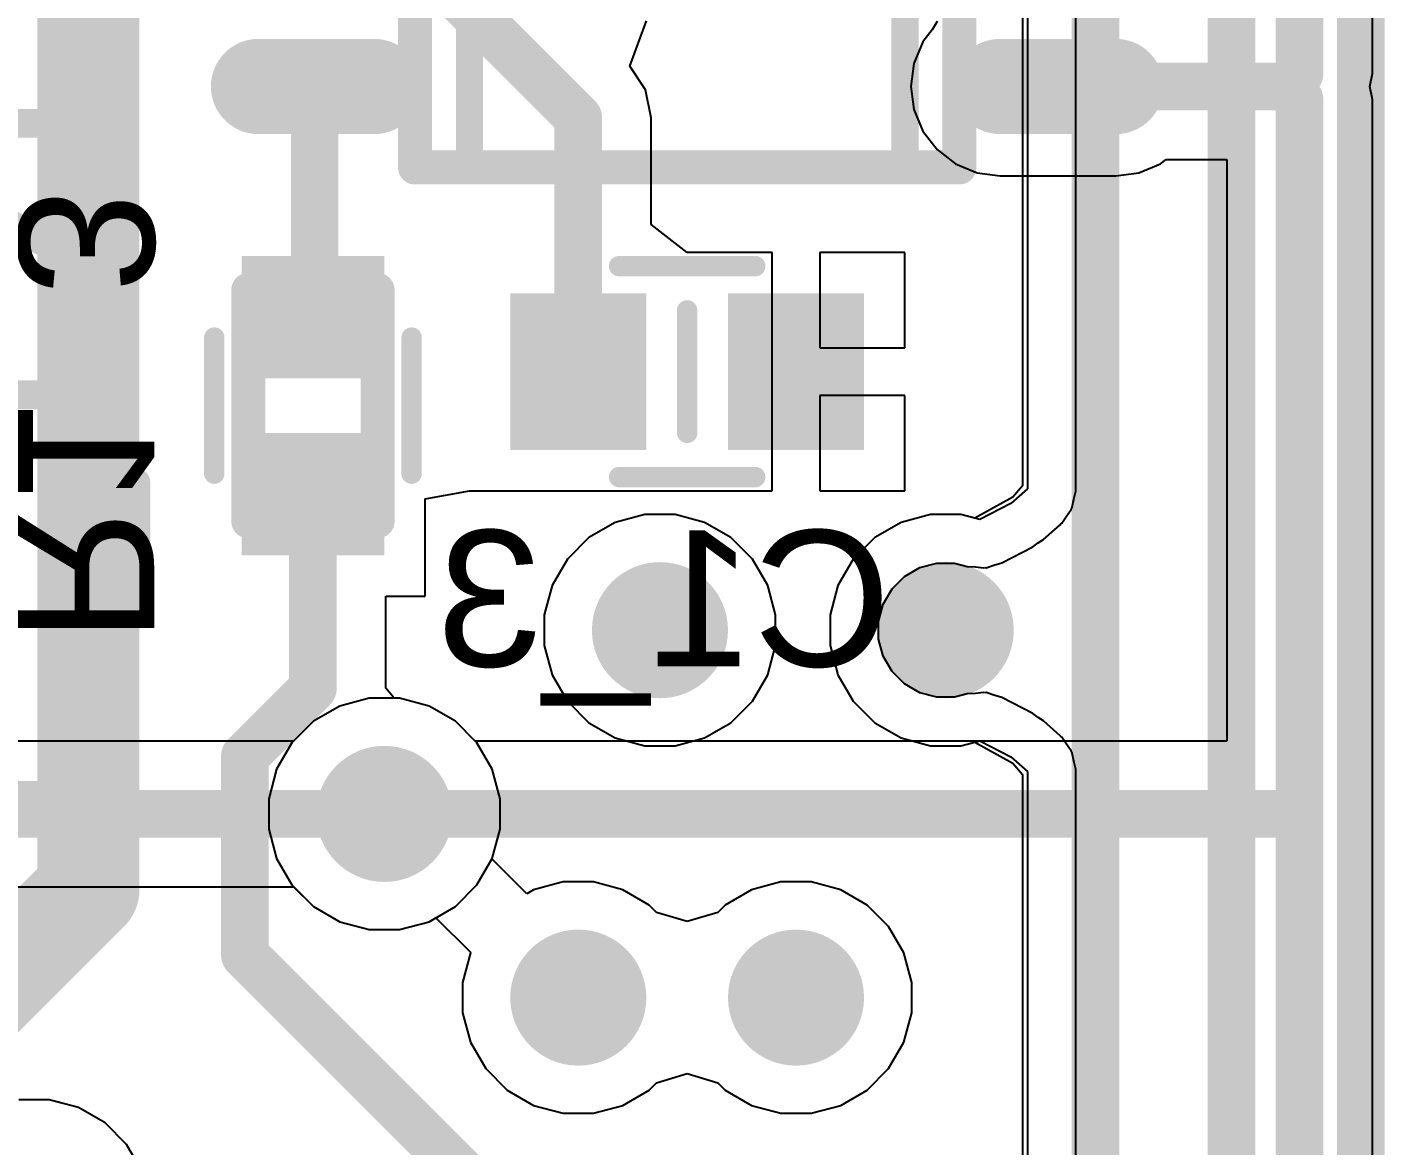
# Model space of a CAD drawing. Header units: inches. Extents: x 0 to 106, y 0 to 106.
# Drawn here: x 74.15 to 84.13, y 50.31 to 58.53 of the extents above; entities that cross this region are included whole.
import ezdxf

# ---------------------------------------------------------------- set-up
doc = ezdxf.new("R2010")
doc.units = ezdxf.units.IN
for name, color, linetype in [('Assembly Notes', 56, 'Continuous'), ('Board Shape', 56, 'Continuous'), ('Bottom Layer', 5, 'Continuous'), ('Bottom Overlay', 54, 'Continuous'), ('Bottom Paste', 16, 'Continuous'), ('Bottom Solder', 6, 'Continuous'), ('Layer 1', 16, 'Continuous'), ('Layer 2', 76, 'Continuous'), ('Mechanical 13', 56, 'Continuous'), ('Top Layer', 1, 'Continuous'), ('Via Holes', 16, 'Continuous')]:
    doc.layers.add(name, color=color, linetype=linetype)
doc.styles.add('Arial', font='', dxfattribs={"height": 0.2})
doc.styles.add('GOST type B', font='', dxfattribs={"height": 0.2})
doc.styles.get('Arial').set_extended_font_data('Arial')
doc.styles.get('GOST type B').set_extended_font_data('GOST type B')

# ---------------------------------------------------------------- blocks, each defined once
blk = doc.blocks.new('0603R_B_194')
at = {"layer": 'Bottom Layer'}
for points in [[(-0.25, 0.475), (-0.25, -0.475), (-1.05, -0.475), (-1.05, 0.475)], [(1.05, 0.475), (1.05, -0.475), (0.25, -0.475), (0.25, 0.475)]]:
    blk.add_hatch(color=5, dxfattribs=at).paths.add_polyline_path(points)
at = {"layer": 'Bottom Paste'}
for points in [[(-0.25, 0.475), (-0.25, -0.475), (-1.05, -0.475), (-1.05, 0.475)], [(1.05, 0.475), (1.05, -0.475), (0.25, -0.475), (0.25, 0.475)]]:
    blk.add_hatch(color=16, dxfattribs=at).paths.add_polyline_path(points)
at = {"layer": 'Bottom Solder'}
for points in [[(-0.2, 0.525), (-0.2, -0.525), (-1.1, -0.525), (-1.1, 0.525)], [(1.1, 0.525), (1.1, -0.525), (0.2, -0.525), (0.2, 0.525)]]:
    blk.add_hatch(color=6, dxfattribs=at).paths.add_polyline_path(points)
at = {"layer": 'Assembly Notes'}
for points in [[(0.85, 0.475, 0.25, 0.25, 0), (-0.85, 0.475, 0.25, 0.25, 0)], [(-0.85, -0.475, 0.25, 0.25, 0), (-0.85, 0.475, 0.25, 0.25, 0)], [(0.85, -0.475, 0.25, 0.25, 0), (0.85, 0.475, 0.25, 0.25, 0)], [(0.85, -0.475, 0.25, 0.25, 0), (-0.85, -0.475, 0.25, 0.25, 0)]]:
    blk.add_lwpolyline(points, format="xyseb", dxfattribs=at)
for points in [[(-0.9125, 0.475, 0.125, 0.125, 1), (-0.7875, 0.475, 0.125, 0.125, 1)], [(-0.9125, 0.475, 0.125, 0.125, 1), (-0.7875, 0.475, 0.125, 0.125, 1)], [(0.7875, 0.475, 0.125, 0.125, 1), (0.9125, 0.475, 0.125, 0.125, 1)], [(0.7875, 0.475, 0.125, 0.125, 1), (0.9125, 0.475, 0.125, 0.125, 1)], [(-0.9125, -0.475, 0.125, 0.125, 1), (-0.7875, -0.475, 0.125, 0.125, 1)], [(-0.9125, -0.475, 0.125, 0.125, 1), (-0.7875, -0.475, 0.125, 0.125, 1)], [(0.7875, -0.475, 0.125, 0.125, 1), (0.9125, -0.475, 0.125, 0.125, 1)], [(0.7875, -0.475, 0.125, 0.125, 1), (0.9125, -0.475, 0.125, 0.125, 1)]]:
    blk.add_lwpolyline(points, format="xyseb", close=True, dxfattribs=at)
at = {"layer": 'Bottom Overlay'}
for points in [[(0.5, 0.725, 0.15, 0.15, 0), (-0.5, 0.725, 0.15, 0.15, 0)], [(0.5, -0.725, 0.15, 0.15, 0), (-0.5, -0.725, 0.15, 0.15, 0)]]:
    blk.add_lwpolyline(points, format="xyseb", dxfattribs=at)
for points in [[(-0.5375, 0.725, 0.075, 0.075, 1), (-0.4625, 0.725, 0.075, 0.075, 1)], [(0.4625, 0.725, 0.075, 0.075, 1), (0.5375, 0.725, 0.075, 0.075, 1)], [(-0.5375, -0.725, 0.075, 0.075, 1), (-0.4625, -0.725, 0.075, 0.075, 1)], [(0.4625, -0.725, 0.075, 0.075, 1), (0.5375, -0.725, 0.075, 0.075, 1)]]:
    blk.add_lwpolyline(points, format="xyseb", close=True, dxfattribs=at)
at = {"layer": 'Assembly Notes', "style": 'GOST type B', "text_generation_flag": 2}
blk.add_text('R1_3', height=2.15, rotation=-180, dxfattribs=at).set_placement((-2.4, -1.4))
blk = doc.blocks.new('SOIC_8_B_206')
at = {"layer": 'Bottom Layer'}
h = blk.add_hatch(color=5, dxfattribs=at)
edge = h.paths.add_edge_path()
edge.add_arc((-3.15, 1.905), 0.3, 90, 270)
edge.add_line((-3.15, 1.605), (-2.3, 1.605))
edge.add_arc((-2.3, 1.905), 0.3, 270, 450)
edge.add_line((-2.3, 2.205), (-3.15, 2.205))
h = blk.add_hatch(color=5, dxfattribs=at)
edge = h.paths.add_edge_path()
edge.add_arc((2.3, 1.905), 0.3, 90, 270)
edge.add_line((2.3, 1.605), (3.15, 1.605))
edge.add_arc((3.15, 1.905), 0.3, 270, 450)
edge.add_line((3.15, 2.205), (2.3, 2.205))
h = blk.add_hatch(color=5, dxfattribs=at)
edge = h.paths.add_edge_path()
edge.add_arc((-3.15, 0.635), 0.3, 90, 270)
edge.add_line((-3.15, 0.335), (-2.3, 0.335))
edge.add_arc((-2.3, 0.635), 0.3, 270, 450)
edge.add_line((-2.3, 0.935), (-3.15, 0.935))
h = blk.add_hatch(color=5, dxfattribs=at)
edge = h.paths.add_edge_path()
edge.add_arc((2.3, 0.635), 0.3, 90, 270)
edge.add_line((2.3, 0.335), (3.15, 0.335))
edge.add_arc((3.15, 0.635), 0.3, 270, 450)
edge.add_line((3.15, 0.935), (2.3, 0.935))
h = blk.add_hatch(color=5, dxfattribs=at)
edge = h.paths.add_edge_path()
edge.add_arc((-3.15, -0.635), 0.3, 90, 270)
edge.add_line((-3.15, -0.935), (-2.3, -0.935))
edge.add_arc((-2.3, -0.635), 0.3, 270, 450)
edge.add_line((-2.3, -0.335), (-3.15, -0.335))
h = blk.add_hatch(color=5, dxfattribs=at)
edge = h.paths.add_edge_path()
edge.add_arc((2.3, -0.635), 0.3, 90, 270)
edge.add_line((2.3, -0.935), (3.15, -0.935))
edge.add_arc((3.15, -0.635), 0.3, 270, 450)
edge.add_line((3.15, -0.335), (2.3, -0.335))
blk.add_hatch(color=5, dxfattribs=at).paths.add_polyline_path([(-2, -1.605), (-2, -2.205), (-3.45, -2.205), (-3.45, -1.605)])
h = blk.add_hatch(color=5, dxfattribs=at)
edge = h.paths.add_edge_path()
edge.add_arc((2.3, -1.905), 0.3, 90, 270)
edge.add_line((2.3, -2.205), (3.15, -2.205))
edge.add_arc((3.15, -1.905), 0.3, 270, 450)
edge.add_line((3.15, -1.605), (2.3, -1.605))
at = {"layer": 'Bottom Paste'}
h = blk.add_hatch(color=16, dxfattribs=at)
edge = h.paths.add_edge_path()
edge.add_arc((-3.15, 1.905), 0.3, 90, 270)
edge.add_line((-3.15, 1.605), (-2.3, 1.605))
edge.add_arc((-2.3, 1.905), 0.3, 270, 450)
edge.add_line((-2.3, 2.205), (-3.15, 2.205))
h = blk.add_hatch(color=16, dxfattribs=at)
edge = h.paths.add_edge_path()
edge.add_arc((2.3, 1.905), 0.3, 90, 270)
edge.add_line((2.3, 1.605), (3.15, 1.605))
edge.add_arc((3.15, 1.905), 0.3, 270, 450)
edge.add_line((3.15, 2.205), (2.3, 2.205))
h = blk.add_hatch(color=16, dxfattribs=at)
edge = h.paths.add_edge_path()
edge.add_arc((-3.15, 0.635), 0.3, 90, 270)
edge.add_line((-3.15, 0.335), (-2.3, 0.335))
edge.add_arc((-2.3, 0.635), 0.3, 270, 450)
edge.add_line((-2.3, 0.935), (-3.15, 0.935))
h = blk.add_hatch(color=16, dxfattribs=at)
edge = h.paths.add_edge_path()
edge.add_arc((2.3, 0.635), 0.3, 90, 270)
edge.add_line((2.3, 0.335), (3.15, 0.335))
edge.add_arc((3.15, 0.635), 0.3, 270, 450)
edge.add_line((3.15, 0.935), (2.3, 0.935))
h = blk.add_hatch(color=16, dxfattribs=at)
edge = h.paths.add_edge_path()
edge.add_arc((-3.15, -0.635), 0.3, 90, 270)
edge.add_line((-3.15, -0.935), (-2.3, -0.935))
edge.add_arc((-2.3, -0.635), 0.3, 270, 450)
edge.add_line((-2.3, -0.335), (-3.15, -0.335))
h = blk.add_hatch(color=16, dxfattribs=at)
edge = h.paths.add_edge_path()
edge.add_arc((2.3, -0.635), 0.3, 90, 270)
edge.add_line((2.3, -0.935), (3.15, -0.935))
edge.add_arc((3.15, -0.635), 0.3, 270, 450)
edge.add_line((3.15, -0.335), (2.3, -0.335))
blk.add_hatch(color=16, dxfattribs=at).paths.add_polyline_path([(-2, -1.605), (-2, -2.205), (-3.45, -2.205), (-3.45, -1.605)])
h = blk.add_hatch(color=16, dxfattribs=at)
edge = h.paths.add_edge_path()
edge.add_arc((2.3, -1.905), 0.3, 90, 270)
edge.add_line((2.3, -2.205), (3.15, -2.205))
edge.add_arc((3.15, -1.905), 0.3, 270, 450)
edge.add_line((3.15, -1.605), (2.3, -1.605))
at = {"layer": 'Bottom Solder'}
h = blk.add_hatch(color=6, dxfattribs=at)
edge = h.paths.add_edge_path()
edge.add_arc((-3.15, 1.905), 0.35, 90, 270)
edge.add_line((-3.15, 1.555), (-2.3, 1.555))
edge.add_arc((-2.3, 1.905), 0.35, 270, 450)
edge.add_line((-2.3, 2.255), (-3.15, 2.255))
h = blk.add_hatch(color=6, dxfattribs=at)
edge = h.paths.add_edge_path()
edge.add_arc((2.3, 1.905), 0.35, 90, 270)
edge.add_line((2.3, 1.555), (3.15, 1.555))
edge.add_arc((3.15, 1.905), 0.35, 270, 450)
edge.add_line((3.15, 2.255), (2.3, 2.255))
h = blk.add_hatch(color=6, dxfattribs=at)
edge = h.paths.add_edge_path()
edge.add_arc((-3.15, 0.635), 0.35, 90, 270)
edge.add_line((-3.15, 0.285), (-2.3, 0.285))
edge.add_arc((-2.3, 0.635), 0.35, 270, 450)
edge.add_line((-2.3, 0.985), (-3.15, 0.985))
h = blk.add_hatch(color=6, dxfattribs=at)
edge = h.paths.add_edge_path()
edge.add_arc((2.3, 0.635), 0.35, 90, 270)
edge.add_line((2.3, 0.285), (3.15, 0.285))
edge.add_arc((3.15, 0.635), 0.35, 270, 450)
edge.add_line((3.15, 0.985), (2.3, 0.985))
h = blk.add_hatch(color=6, dxfattribs=at)
edge = h.paths.add_edge_path()
edge.add_arc((-3.15, -0.635), 0.35, 90, 270)
edge.add_line((-3.15, -0.985), (-2.3, -0.985))
edge.add_arc((-2.3, -0.635), 0.35, 270, 450)
edge.add_line((-2.3, -0.285), (-3.15, -0.285))
h = blk.add_hatch(color=6, dxfattribs=at)
edge = h.paths.add_edge_path()
edge.add_arc((2.3, -0.635), 0.35, 90, 270)
edge.add_line((2.3, -0.985), (3.15, -0.985))
edge.add_arc((3.15, -0.635), 0.35, 270, 450)
edge.add_line((3.15, -0.285), (2.3, -0.285))
blk.add_hatch(color=6, dxfattribs=at).paths.add_polyline_path([(-1.95, -1.555), (-1.95, -2.255), (-3.5, -2.255), (-3.5, -1.555)])
h = blk.add_hatch(color=6, dxfattribs=at)
edge = h.paths.add_edge_path()
edge.add_arc((2.3, -1.905), 0.35, 90, 270)
edge.add_line((2.3, -2.255), (3.15, -2.255))
edge.add_arc((3.15, -1.905), 0.35, 270, 450)
edge.add_line((3.15, -1.555), (2.3, -1.555))
at = {"layer": 'Bottom Overlay'}
for points in [[(1.6, 2.5, 0.2, 0.2, 0), (-1.6, 2.5, 0.2, 0.2, 0)], [(-1.6, 2.5, 0.2, 0.2, 0), (-1.6, -2.5, 0.2, 0.2, 0)], [(1.6, 2.5, 0.2, 0.2, 0), (1.6, -2.5, 0.2, 0.2, 0)], [(1.6, -2.5, 0.2, 0.2, 0), (-1.6, -2.5, 0.2, 0.2, 0)]]:
    blk.add_lwpolyline(points, format="xyseb", dxfattribs=at)
for points in [[(-1.65, 2.5, 0.1, 0.1, 1), (-1.55, 2.5, 0.1, 0.1, 1)], [(-1.65, 2.5, 0.1, 0.1, 1), (-1.55, 2.5, 0.1, 0.1, 1)], [(1.55, 2.5, 0.1, 0.1, 1), (1.65, 2.5, 0.1, 0.1, 1)], [(1.55, 2.5, 0.1, 0.1, 1), (1.65, 2.5, 0.1, 0.1, 1)], [(-0.3, -1.5, 0.6, 0.6, 1), (-0.9, -1.5, 0.6, 0.6, 1)], [(-1.05, -1.5, 0.3, 0.3, 1), (-0.75, -1.5, 0.3, 0.3, 1)], [(-0.45, -1.5, 0.3, 0.3, 1), (-0.15, -1.5, 0.3, 0.3, 1)], [(-1.65, -2.5, 0.1, 0.1, 1), (-1.55, -2.5, 0.1, 0.1, 1)], [(-1.65, -2.5, 0.1, 0.1, 1), (-1.55, -2.5, 0.1, 0.1, 1)], [(1.55, -2.5, 0.1, 0.1, 1), (1.65, -2.5, 0.1, 0.1, 1)], [(1.55, -2.5, 0.1, 0.1, 1), (1.65, -2.5, 0.1, 0.1, 1)], [(-2.6, -2.755, 0.25, 0.25, 1), (-2.85, -2.755, 0.25, 0.25, 1)], [(-2.9125, -2.755, 0.125, 0.125, 1), (-2.7875, -2.755, 0.125, 0.125, 1)], [(-2.6625, -2.755, 0.125, 0.125, 1), (-2.5375, -2.755, 0.125, 0.125, 1)]]:
    blk.add_lwpolyline(points, format="xyseb", close=True, dxfattribs=at)
at = {"layer": 'Mechanical 13'}
for points in [[(-2, 2.5, 0.25, 0.25, 0), (-2, -2.5, 0.25, 0.25, 0)], [(2, 2.5, 0.25, 0.25, 0), (-2, 2.5, 0.25, 0.25, 0)], [(2, 2.5, 0.25, 0.25, 0), (2, -2.5, 0.25, 0.25, 0)], [(2, -2.5, 0.25, 0.25, 0), (-2, -2.5, 0.25, 0.25, 0)]]:
    blk.add_lwpolyline(points, format="xyseb", dxfattribs=at)
for points in [[(-2.0625, 2.5, 0.125, 0.125, 1), (-1.9375, 2.5, 0.125, 0.125, 1)], [(-2.0625, 2.5, 0.125, 0.125, 1), (-1.9375, 2.5, 0.125, 0.125, 1)], [(1.9375, 2.5, 0.125, 0.125, 1), (2.0625, 2.5, 0.125, 0.125, 1)], [(1.9375, 2.5, 0.125, 0.125, 1), (2.0625, 2.5, 0.125, 0.125, 1)], [(-0.525, -1.525, 0.25, 0.25, 1), (-1.525, -1.525, 0.25, 0.25, 1)], [(-1.5875, -1.525, 0.125, 0.125, 1), (-1.4625, -1.525, 0.125, 0.125, 1)], [(-0.5875, -1.525, 0.125, 0.125, 1), (-0.4625, -1.525, 0.125, 0.125, 1)], [(-2.0625, -2.5, 0.125, 0.125, 1), (-1.9375, -2.5, 0.125, 0.125, 1)], [(-2.0625, -2.5, 0.125, 0.125, 1), (-1.9375, -2.5, 0.125, 0.125, 1)], [(1.9375, -2.5, 0.125, 0.125, 1), (2.0625, -2.5, 0.125, 0.125, 1)], [(1.9375, -2.5, 0.125, 0.125, 1), (2.0625, -2.5, 0.125, 0.125, 1)]]:
    blk.add_lwpolyline(points, format="xyseb", close=True, dxfattribs=at)
blk = doc.blocks.new('0603C_B_207')
at = {"layer": 'Bottom Layer'}
for points in [[(-0.35, 0.525), (-0.35, -0.525), (-1.25, -0.525), (-1.25, 0.525)], [(1.25, 0.525), (1.25, -0.525), (0.35, -0.525), (0.35, 0.525)]]:
    blk.add_hatch(color=5, dxfattribs=at).paths.add_polyline_path(points)
at = {"layer": 'Bottom Paste'}
for points in [[(-0.35, 0.525), (-0.35, -0.525), (-1.25, -0.525), (-1.25, 0.525)], [(1.25, 0.525), (1.25, -0.525), (0.35, -0.525), (0.35, 0.525)]]:
    blk.add_hatch(color=16, dxfattribs=at).paths.add_polyline_path(points)
at = {"layer": 'Bottom Solder'}
for points in [[(-0.3, 0.575), (-0.3, -0.575), (-1.3, -0.575), (-1.3, 0.575)], [(1.3, 0.575), (1.3, -0.575), (0.3, -0.575), (0.3, 0.575)]]:
    blk.add_hatch(color=6, dxfattribs=at).paths.add_polyline_path(points)
at = {"layer": 'Bottom Overlay'}
for points in [[(0.5, 0.775, 0.15, 0.15, 0), (-0.5, 0.775, 0.15, 0.15, 0)], [(0, 0.45, 0.15, 0.15, 0), (0, -0.45, 0.15, 0.15, 0)], [(0.5, -0.775, 0.15, 0.15, 0), (-0.5, -0.775, 0.15, 0.15, 0)]]:
    blk.add_lwpolyline(points, format="xyseb", dxfattribs=at)
for points in [[(-0.5375, 0.775, 0.075, 0.075, 1), (-0.4625, 0.775, 0.075, 0.075, 1)], [(0.4625, 0.775, 0.075, 0.075, 1), (0.5375, 0.775, 0.075, 0.075, 1)], [(-0.0375, 0.45, 0.075, 0.075, 1), (0.0375, 0.45, 0.075, 0.075, 1)], [(-0.0375, -0.45, 0.075, 0.075, 1), (0.0375, -0.45, 0.075, 0.075, 1)], [(-0.5375, -0.775, 0.075, 0.075, 1), (-0.4625, -0.775, 0.075, 0.075, 1)], [(0.4625, -0.775, 0.075, 0.075, 1), (0.5375, -0.775, 0.075, 0.075, 1)]]:
    blk.add_lwpolyline(points, format="xyseb", close=True, dxfattribs=at)

msp = doc.modelspace()

# ---------------------------------------------------------------- hatches: boundary and pattern name
at = {"layer": 'Bottom Layer'}
h = msp.add_hatch(color=5, dxfattribs=at)
edge = h.paths.add_edge_path()
edge.add_arc((78.8, 54.1), 0.5, 0, 360)
h = msp.add_hatch(color=5, dxfattribs=at)
edge = h.paths.add_edge_path()
edge.add_arc((80.9, 54.1), 0.5, 0, 360)
h = msp.add_hatch(color=5, dxfattribs=at)
edge = h.paths.add_edge_path()
edge.add_arc((76.775, 52.75), 0.5, 0, 360)
h = msp.add_hatch(color=5, dxfattribs=at)
edge = h.paths.add_edge_path()
edge.add_arc((78.1999, 51.4), 0.5, 0, 360)
h = msp.add_hatch(color=5, dxfattribs=at)
edge = h.paths.add_edge_path()
edge.add_arc((79.7999, 51.4), 0.5, 0, 360)
at = {"layer": 'Layer 1'}
h = msp.add_hatch(color=16, dxfattribs=at)
edge = h.paths.add_edge_path()
edge.add_arc((78.8, 54.1), 0.5, 0, 360)
h = msp.add_hatch(color=16, dxfattribs=at)
edge = h.paths.add_edge_path()
edge.add_arc((80.9, 54.1), 0.5, 0, 360)
h = msp.add_hatch(color=16, dxfattribs=at)
edge = h.paths.add_edge_path()
edge.add_arc((76.775, 52.75), 0.5, 0, 360)
h = msp.add_hatch(color=16, dxfattribs=at)
edge = h.paths.add_edge_path()
edge.add_arc((78.1999, 51.4), 0.5, 0, 360)
h = msp.add_hatch(color=16, dxfattribs=at)
edge = h.paths.add_edge_path()
edge.add_arc((79.7999, 51.4), 0.5, 0, 360)
at = {"layer": 'Layer 2'}
h = msp.add_hatch(color=76, dxfattribs=at)
edge = h.paths.add_edge_path()
edge.add_arc((78.8, 54.1), 0.5, 0, 360)
h = msp.add_hatch(color=76, dxfattribs=at)
edge = h.paths.add_edge_path()
edge.add_arc((80.9, 54.1), 0.5, 0, 360)
h = msp.add_hatch(color=76, dxfattribs=at)
edge = h.paths.add_edge_path()
edge.add_arc((76.775, 52.75), 0.5, 0, 360)
h = msp.add_hatch(color=76, dxfattribs=at)
edge = h.paths.add_edge_path()
edge.add_arc((78.1999, 51.4), 0.5, 0, 360)
h = msp.add_hatch(color=76, dxfattribs=at)
edge = h.paths.add_edge_path()
edge.add_arc((79.7999, 51.4), 0.5, 0, 360)
at = {"layer": 'Top Layer'}
h = msp.add_hatch(color=1, dxfattribs=at)
edge = h.paths.add_edge_path()
edge.add_arc((78.8, 54.1), 0.5, 0, 360)
h = msp.add_hatch(color=1, dxfattribs=at)
edge = h.paths.add_edge_path()
edge.add_arc((80.9, 54.1), 0.5, 0, 360)
h = msp.add_hatch(color=1, dxfattribs=at)
edge = h.paths.add_edge_path()
edge.add_arc((76.775, 52.75), 0.5, 0, 360)
h = msp.add_hatch(color=1, dxfattribs=at)
edge = h.paths.add_edge_path()
edge.add_arc((78.1999, 51.4), 0.5, 0, 360)
h = msp.add_hatch(color=1, dxfattribs=at)
edge = h.paths.add_edge_path()
edge.add_arc((79.7999, 51.4), 0.5, 0, 360)
at = {"layer": 'Via Holes'}
h = msp.add_hatch(color=7, dxfattribs=at)
edge = h.paths.add_edge_path()
edge.add_arc((78.8, 54.1), 0.25, 0, 360)
h = msp.add_hatch(color=7, dxfattribs=at)
edge = h.paths.add_edge_path()
edge.add_arc((80.9, 54.1), 0.25, 0, 360)
h = msp.add_hatch(color=7, dxfattribs=at)
edge = h.paths.add_edge_path()
edge.add_arc((76.775, 52.75), 0.25, 0, 360)
h = msp.add_hatch(color=7, dxfattribs=at)
edge = h.paths.add_edge_path()
edge.add_arc((78.1999, 51.4), 0.25, 0, 360)
h = msp.add_hatch(color=7, dxfattribs=at)
edge = h.paths.add_edge_path()
edge.add_arc((79.7999, 51.4), 0.25, 0, 360)

# ---------------------------------------------------------------- linework, layer by layer
at = {"layer": 'Board Shape'}
msp.add_lwpolyline([(68.1255, 103.7959, 0.2, 0.2, -0.680616), (76.6144, 5.5515, 0.2, 0.2, 0)], format="xyseb", dxfattribs=at)
at = {"layer": 'Bottom Layer'}
for p, q in [((84.0353, 58.19), (84.0353, 60.09)), ((78.5785, 58.2435), (78.702, 58.5764)), ((80.8004, 58.5117), (80.7322, 58.4228)), ((80.8364, 58.5715), (80.8004, 58.5117)), ((80.7322, 58.4228), (80.6667, 58.2647)), ((78.6945, 58.0698), (78.5785, 58.2435)), ((80.6667, 58.2647), (80.6444, 58.095)), ((84.0164, 58.095), (84.0353, 58.19)), ((78.7353, 57.865), (78.6945, 58.0698)), ((80.6444, 58.095), (80.6667, 57.9253)), ((84.0353, 58), (84.0164, 58.095)), ((80.6667, 57.9253), (80.7322, 57.7672)), ((84.0353, 52.75), (84.0353, 58)), ((78.7353, 57.0809), (78.7353, 57.865)), ((80.7322, 57.7672), (80.8364, 57.6314)), ((80.8364, 57.6314), (80.9722, 57.5272)), ((80.9722, 57.5272), (81.1303, 57.4617)), ((82.3197, 57.4617), (82.4778, 57.5272)), ((82.4778, 57.5272), (82.5201, 57.5597)), ((82.5201, 57.5597), (82.9647, 57.5597)), ((82.9647, 57.5597), (82.9647, 53.2853)), ((81.1303, 57.4617), (81.3, 57.4394)), ((81.3, 57.4394), (82.15, 57.4394)), ((82.15, 57.4394), (82.3197, 57.4617)), ((79, 56.875), (78.7353, 57.0809)), ((79.35, 56.875), (79, 56.875)), ((79.625, 56.875), (79.35, 56.875)), ((79.625, 56), (79.625, 56.875)), ((80.6, 56.875), (79.975, 56.875)), ((79.975, 56.875), (79.975, 56.175)), ((80.6, 56.175), (80.6, 56.875)), ((79.975, 56.175), (80.6, 56.175)), ((79.625, 55.125), (79.625, 56)), ((80.6, 55.825), (79.975, 55.825)), ((79.975, 55.825), (79.975, 55.125)), ((80.6, 55.125), (80.6, 55.825)), ((77.075, 55.0646), (77.4, 55.125)), ((77.4, 55.125), (77.4, 55.125)), ((77.4, 55.125), (78.65, 55.125)), ((78.65, 55.125), (79, 55.125)), ((79, 55.125), (79.35, 55.125)), ((79.35, 55.125), (79.625, 55.125)), ((79.975, 55.125), (80.6, 55.125)), ((77.075, 54.35), (77.075, 55.0646)), ((76.7853, 53.6746), (76.7853, 54.35)), ((76.7853, 54.35), (77.075, 54.35)), ((76.8465, 53.6), (76.7853, 53.6746)), ((76.8869, 53.6), (76.8465, 53.6)), ((77.1031, 53.5421), (76.8869, 53.6)), ((77.2969, 53.4302), (77.1031, 53.5421)), ((77.4418, 53.2853), (77.2969, 53.4302)), ((82.9647, 53.2853), (77.4418, 53.2853)), ((84.0353, 48.2849), (84.0353, 52.75))]:
    msp.add_line(p, q, dxfattribs=at)
for points in [[(74.6, 52.1908, 0.75, 0.75, 0), (74.6, 66, 0.75, 0.75, 0)], [(83.5, 58.19, 0.35, 0.35, 0), (83.5, 60.09, 0.35, 0.35, 0)], [(76.7, 59.365, 0.35, 0.35, 0), (78.2, 57.865, 0.35, 0.35, 0)], [(83.405, 58.095, 0.35, 0.35, 0), (83.5, 58.19, 0.35, 0.35, 0)], [(76.2625, 58.0825, 0.35, 0.35, 0), (76.275, 58.095, 0.35, 0.35, 0)], [(76.2625, 56.4125, 0.35, 0.35, 0), (76.2625, 58.0825, 0.35, 0.35, 0)], [(81.725, 58.095, 0.35, 0.35, 0), (83.405, 58.095, 0.35, 0.35, 0)], [(83.405, 58.095, 0.35, 0.35, 0), (83.5, 58, 0.35, 0.35, 0)], [(83.5, 52.75, 0.35, 0.35, 0), (83.5, 58, 0.35, 0.35, 0)], [(78.2, 56, 0.35, 0.35, 0), (78.2, 57.865, 0.35, 0.35, 0)], [(76.25, 56.4, 0.35, 0.35, 0), (76.2625, 56.4125, 0.35, 0.35, 0)], [(76.25, 53.6746, 0.35, 0.35, 0), (76.25, 55.1, 0.35, 0.35, 0)], [(75.75, 53.1746, 0.35, 0.35, 0), (76.25, 53.6746, 0.35, 0.35, 0)], [(75.75, 51.7123, 0.35, 0.35, 0), (75.75, 53.1746, 0.35, 0.35, 0)], [(76.775, 52.75, 0.35, 0.35, 0), (83.5, 52.75, 0.35, 0.35, 0)], [(83.5, 34.1, 0.35, 0.35, 0), (83.5, 52.75, 0.35, 0.35, 0)], [(73.6092, 51.2, 0.75, 0.75, 0), (74.6, 52.1908, 0.75, 0.75, 0)], [(75.75, 51.7123, 0.35, 0.35, 0), (82, 45.4623, 0.35, 0.35, 0)]]:
    msp.add_lwpolyline(points, format="xyseb", dxfattribs=at)
for points in [[(83.4125, 58.19, 0.175, 0.175, 1), (83.5875, 58.19, 0.175, 0.175, 1)], [(83.4125, 58.19, 0.175, 0.175, 1), (83.5875, 58.19, 0.175, 0.175, 1)], [(76.175, 58.0825, 0.175, 0.175, 1), (76.35, 58.0825, 0.175, 0.175, 1)], [(76.175, 58.0825, 0.175, 0.175, 1), (76.35, 58.0825, 0.175, 0.175, 1)], [(76.1875, 58.095, 0.175, 0.175, 1), (76.3625, 58.095, 0.175, 0.175, 1)], [(81.6375, 58.095, 0.175, 0.175, 1), (81.8125, 58.095, 0.175, 0.175, 1)], [(83.3175, 58.095, 0.175, 0.175, 1), (83.4925, 58.095, 0.175, 0.175, 1)], [(83.3175, 58.095, 0.175, 0.175, 1), (83.4925, 58.095, 0.175, 0.175, 1)], [(83.3175, 58.095, 0.175, 0.175, 1), (83.4925, 58.095, 0.175, 0.175, 1)], [(83.4125, 58, 0.175, 0.175, 1), (83.5875, 58, 0.175, 0.175, 1)], [(83.4125, 58, 0.175, 0.175, 1), (83.5875, 58, 0.175, 0.175, 1)], [(78.1125, 57.865, 0.175, 0.175, 1), (78.2875, 57.865, 0.175, 0.175, 1)], [(78.1125, 57.865, 0.175, 0.175, 1), (78.2875, 57.865, 0.175, 0.175, 1)], [(76.1625, 56.4, 0.175, 0.175, 1), (76.3375, 56.4, 0.175, 0.175, 1)], [(76.175, 56.4125, 0.175, 0.175, 1), (76.35, 56.4125, 0.175, 0.175, 1)], [(76.175, 56.4125, 0.175, 0.175, 1), (76.35, 56.4125, 0.175, 0.175, 1)], [(78.1125, 56, 0.175, 0.175, 1), (78.2875, 56, 0.175, 0.175, 1)], [(76.1625, 55.1, 0.175, 0.175, 1), (76.3375, 55.1, 0.175, 0.175, 1)], [(76.1625, 53.6746, 0.175, 0.175, 1), (76.3375, 53.6746, 0.175, 0.175, 1)], [(76.1625, 53.6746, 0.175, 0.175, 1), (76.3375, 53.6746, 0.175, 0.175, 1)], [(75.6625, 53.1746, 0.175, 0.175, 1), (75.8375, 53.1746, 0.175, 0.175, 1)], [(75.6625, 53.1746, 0.175, 0.175, 1), (75.8375, 53.1746, 0.175, 0.175, 1)], [(76.6875, 52.75, 0.175, 0.175, 1), (76.8625, 52.75, 0.175, 0.175, 1)], [(83.4125, 52.75, 0.175, 0.175, 1), (83.5875, 52.75, 0.175, 0.175, 1)], [(83.4125, 52.75, 0.175, 0.175, 1), (83.5875, 52.75, 0.175, 0.175, 1)], [(83.4125, 52.75, 0.175, 0.175, 1), (83.5875, 52.75, 0.175, 0.175, 1)], [(74.4125, 52.1908, 0.375, 0.375, 1), (74.7875, 52.1908, 0.375, 0.375, 1)], [(74.4125, 52.1908, 0.375, 0.375, 1), (74.7875, 52.1908, 0.375, 0.375, 1)], [(75.6625, 51.7123, 0.175, 0.175, 1), (75.8375, 51.7123, 0.175, 0.175, 1)], [(75.6625, 51.7123, 0.175, 0.175, 1), (75.8375, 51.7123, 0.175, 0.175, 1)]]:
    msp.add_lwpolyline(points, format="xyseb", close=True, dxfattribs=at)
at = {"layer": 'Layer 1'}
for p, q in [((81.4647, 63.7899), (81.4647, 55.1596)), ((81.4647, 55.1596), (81.3921, 55.0775)), ((81.3921, 55.0775), (81.1147, 54.9225)), ((78.6881, 54.95), (78.4719, 54.8921)), ((78.9119, 54.95), (78.6881, 54.95)), ((79.1281, 54.8921), (78.9119, 54.95)), ((80.7881, 54.95), (80.5719, 54.8921)), ((81.0119, 54.95), (80.7881, 54.95)), ((81.1147, 54.9225), (81.0119, 54.95)), ((78.4719, 54.8921), (78.2781, 54.7802)), ((79.3219, 54.7802), (79.1281, 54.8921)), ((80.5719, 54.8921), (80.3781, 54.7802)), ((78.2781, 54.7802), (78.1198, 54.6219)), ((79.4802, 54.6219), (79.3219, 54.7802)), ((80.3781, 54.7802), (80.2198, 54.6219)), ((78.1198, 54.6219), (78.0079, 54.4281)), ((79.5921, 54.4281), (79.4802, 54.6219)), ((80.2198, 54.6219), (80.1079, 54.4281)), ((78.0079, 54.4281), (77.95, 54.2119)), ((79.65, 54.2119), (79.5921, 54.4281)), ((80.1079, 54.4281), (80.05, 54.2119)), ((77.95, 54.2119), (77.95, 53.9881)), ((79.65, 53.9881), (79.65, 54.2119)), ((80.05, 54.2119), (80.05, 53.9881)), ((77.95, 53.9881), (78.0079, 53.7719)), ((79.5921, 53.7719), (79.65, 53.9881)), ((80.05, 53.9881), (80.1079, 53.7719)), ((78.0079, 53.7719), (78.1198, 53.5781)), ((79.4802, 53.5781), (79.5921, 53.7719)), ((80.1079, 53.7719), (80.2198, 53.5781)), ((76.4469, 53.5421), (76.2531, 53.4302)), ((76.6631, 53.6), (76.4469, 53.5421)), ((76.8869, 53.6), (76.6631, 53.6)), ((77.1031, 53.5421), (76.8869, 53.6)), ((77.2969, 53.4302), (77.1031, 53.5421)), ((78.1198, 53.5781), (78.2781, 53.4198)), ((79.3219, 53.4198), (79.4802, 53.5781)), ((80.2198, 53.5781), (80.3781, 53.4198)), ((76.2531, 53.4302), (76.1082, 53.2853)), ((77.4552, 53.2719), (77.2969, 53.4302)), ((78.2781, 53.4198), (78.4719, 53.3079)), ((79.1281, 53.3079), (79.3219, 53.4198)), ((80.3781, 53.4198), (80.5719, 53.3079)), ((76.1082, 53.2853), (73.9168, 53.2853)), ((77.5671, 53.0781), (77.4552, 53.2719)), ((78.4719, 53.3079), (78.6881, 53.25)), ((78.6881, 53.25), (78.9119, 53.25)), ((78.9119, 53.25), (79.1281, 53.3079)), ((80.5719, 53.3079), (80.7881, 53.25)), ((80.7881, 53.25), (81.0119, 53.25)), ((81.0119, 53.25), (81.1147, 53.2776)), ((81.1147, 53.2776), (81.3921, 53.1225)), ((81.3921, 53.1225), (81.4647, 53.0404)), ((77.625, 52.8619), (77.5671, 53.0781)), ((81.4647, 53.0404), (81.4647, 45)), ((77.625, 52.6381), (77.625, 52.8619)), ((77.5671, 52.4219), (77.625, 52.6381)), ((77.4552, 52.2281), (77.5671, 52.4219)), ((77.2969, 52.0698), (77.4552, 52.2281)), ((73.9168, 52.2147), (76.1082, 52.2147)), ((76.1082, 52.2147), (76.2531, 52.0698)), ((76.2531, 52.0698), (76.4469, 51.9579)), ((77.1031, 51.9579), (77.2969, 52.0698)), ((76.4469, 51.9579), (76.6631, 51.9)), ((76.8869, 51.9), (77.1031, 51.9579)), ((76.6631, 51.9), (76.8869, 51.9))]:
    msp.add_line(p, q, dxfattribs=at)
for points in [[(83.95, 24.45, 0.35, 0.35, 0), (83.95, 66.55, 0.35, 0.35, 0)], [(83, 24.75, 0.35, 0.35, 0), (83, 66, 0.35, 0.35, 0)], [(82, 25.25, 0.35, 0.35, 0), (82, 65.2996, 0.35, 0.35, 0)], [(73.25, 52.75, 0.35, 0.35, 0), (76.775, 52.75, 0.35, 0.35, 0)]]:
    msp.add_lwpolyline(points, format="xyseb", dxfattribs=at)
msp.add_lwpolyline([(76.6875, 52.75, 0.175, 0.175, 1), (76.8625, 52.75, 0.175, 0.175, 1)], format="xyseb", close=True, dxfattribs=at)
at = {"layer": 'Layer 2'}
for p, q in [((76.4469, 53.5421), (76.2531, 53.4302)), ((76.6631, 53.6), (76.4469, 53.5421)), ((76.8869, 53.6), (76.6631, 53.6)), ((77.1031, 53.5421), (76.8869, 53.6)), ((77.2969, 53.4302), (77.1031, 53.5421)), ((76.2531, 53.4302), (76.0948, 53.2719)), ((77.4552, 53.2719), (77.2969, 53.4302)), ((76.0948, 53.2719), (75.9829, 53.0781)), ((77.5671, 53.0781), (77.4552, 53.2719)), ((75.9829, 53.0781), (75.925, 52.8619)), ((77.625, 52.8619), (77.5671, 53.0781)), ((75.925, 52.8619), (75.925, 52.6381)), ((77.625, 52.6381), (77.625, 52.8619)), ((75.925, 52.6381), (75.9829, 52.4219)), ((77.5671, 52.4219), (77.625, 52.6381)), ((75.9829, 52.4219), (76.0948, 52.2281)), ((77.5656, 52.4194), (77.5671, 52.4219)), ((77.8218, 52.1631), (77.5656, 52.4194)), ((76.0948, 52.2281), (76.2531, 52.0698)), ((78.088, 52.25), (77.8719, 52.192)), ((78.3119, 52.25), (78.088, 52.25)), ((78.528, 52.192), (78.3119, 52.25)), ((79.688, 52.25), (79.4719, 52.192)), ((79.9119, 52.25), (79.688, 52.25)), ((80.128, 52.192), (79.9119, 52.25)), ((77.8719, 52.192), (77.8218, 52.1631)), ((78.7219, 52.0801), (78.528, 52.192)), ((79.4719, 52.192), (79.278, 52.0801)), ((80.3219, 52.0801), (80.128, 52.192)), ((76.2531, 52.0698), (76.4469, 51.9579)), ((78.7758, 52.0262), (78.7219, 52.0801)), ((78.9999, 51.9582), (78.7758, 52.0262)), ((79.2241, 52.0262), (78.9999, 51.9582)), ((79.278, 52.0801), (79.2241, 52.0262)), ((80.4801, 51.9219), (80.3219, 52.0801)), ((76.4469, 51.9579), (76.6631, 51.9)), ((76.8869, 51.9), (77.1031, 51.9579)), ((77.1031, 51.9579), (77.1531, 51.9868)), ((77.1531, 51.9868), (77.4093, 51.7306)), ((80.592, 51.728), (80.4801, 51.9219)), ((76.6631, 51.9), (76.8869, 51.9)), ((77.4079, 51.728), (77.3499, 51.5119)), ((77.4093, 51.7306), (77.4079, 51.728)), ((80.6499, 51.5119), (80.592, 51.728)), ((77.3499, 51.5119), (77.3499, 51.2881)), ((80.6499, 51.2881), (80.6499, 51.5119)), ((77.3499, 51.2881), (77.4079, 51.0719)), ((80.592, 51.0719), (80.6499, 51.2881)), ((77.4079, 51.0719), (77.5198, 50.878)), ((80.4801, 50.878), (80.592, 51.0719)), ((77.5198, 50.878), (77.678, 50.7198)), ((78.7758, 50.7738), (78.9999, 50.8417)), ((78.9999, 50.8417), (79.2241, 50.7738)), ((80.3219, 50.7198), (80.4801, 50.878)), ((77.678, 50.7198), (77.8719, 50.6079)), ((78.528, 50.6079), (78.7219, 50.7198)), ((78.7219, 50.7198), (78.7758, 50.7738)), ((79.2241, 50.7738), (79.278, 50.7198)), ((79.278, 50.7198), (79.4719, 50.6079)), ((80.128, 50.6079), (80.3219, 50.7198)), ((74.3119, 50.65), (74.088, 50.65)), ((74.528, 50.592), (74.3119, 50.65)), ((74.7219, 50.4801), (74.528, 50.592)), ((77.8719, 50.6079), (78.088, 50.55)), ((78.088, 50.55), (78.3119, 50.55)), ((78.3119, 50.55), (78.528, 50.6079)), ((79.4719, 50.6079), (79.688, 50.55)), ((79.688, 50.55), (79.9119, 50.55)), ((79.9119, 50.55), (80.128, 50.6079)), ((74.8801, 50.3219), (74.7219, 50.4801)), ((74.992, 50.128), (74.8801, 50.3219))]:
    msp.add_line(p, q, dxfattribs=at)
at = {"layer": 'Top Layer'}
for p, q in [((81.5, 63.8143), (81.5, 55.1392)), ((81.8569, 55.1392), (81.8569, 63.8143)), ((81.5, 55.1392), (81.3796, 55.0298)), ((81.8416, 55.0628), (81.8565, 55.1222)), ((81.8552, 55.1308), (81.8569, 55.1392)), ((81.8565, 55.1222), (81.8552, 55.1308)), ((81.3796, 55.0298), (81.15, 54.913)), ((81.8297, 55.0027), (81.8416, 55.0628)), ((78.6881, 54.95), (78.4719, 54.8921)), ((78.9119, 54.95), (78.6881, 54.95)), ((79.1281, 54.8921), (78.9119, 54.95)), ((80.7881, 54.95), (80.5719, 54.8921)), ((81.0119, 54.95), (80.7881, 54.95)), ((81.15, 54.913), (81.0119, 54.95)), ((81.7523, 54.8869), (81.7864, 54.9378)), ((81.7864, 54.9378), (81.8228, 54.9871)), ((81.8228, 54.9871), (81.8249, 54.9955)), ((81.8249, 54.9955), (81.8297, 55.0027)), ((78.4719, 54.8921), (78.2781, 54.7802)), ((79.3219, 54.7802), (79.1281, 54.8921)), ((80.5719, 54.8921), (80.3781, 54.7802)), ((81.6196, 54.7657), (81.74, 54.8752)), ((81.74, 54.8752), (81.7452, 54.8821)), ((81.7452, 54.8821), (81.7523, 54.8869)), ((78.2781, 54.7802), (78.1198, 54.6219)), ((79.4802, 54.6219), (79.3219, 54.7802)), ((80.3781, 54.7802), (80.2198, 54.6219)), ((81.5413, 54.7117), (81.5788, 54.7411)), ((81.5788, 54.7411), (81.6196, 54.7657)), ((78.1198, 54.6219), (78.0079, 54.4281)), ((79.5921, 54.4281), (79.4802, 54.6219)), ((80.2198, 54.6219), (80.1079, 54.4281)), ((81.3118, 54.5949), (81.5413, 54.7117)), ((80.5972, 54.4946), (80.7097, 54.5595)), ((80.7097, 54.5595), (80.8351, 54.5931)), ((80.8351, 54.5931), (80.9649, 54.5931)), ((80.9649, 54.5931), (81.0576, 54.5683)), ((81.0576, 54.5683), (81.1178, 54.5644)), ((81.1178, 54.5644), (81.1777, 54.5572)), ((81.1777, 54.5572), (81.187, 54.5598)), ((81.187, 54.5598), (81.1966, 54.5592)), ((81.1966, 54.5592), (81.2537, 54.5786)), ((81.2537, 54.5786), (81.3118, 54.5949)), ((78.0079, 54.4281), (77.95, 54.2119)), ((79.65, 54.2119), (79.5921, 54.4281)), ((80.1079, 54.4281), (80.05, 54.2119)), ((80.5054, 54.4028), (80.5972, 54.4946)), ((80.4405, 54.2904), (80.5054, 54.4028)), ((80.4069, 54.1649), (80.4405, 54.2904)), ((77.95, 54.2119), (77.95, 53.9881)), ((79.65, 53.9881), (79.65, 54.2119)), ((80.05, 54.2119), (80.05, 53.9881)), ((80.4069, 54.0351), (80.4069, 54.1649)), ((80.4405, 53.9097), (80.4069, 54.0351)), ((77.95, 53.9881), (78.0079, 53.7719)), ((79.5921, 53.7719), (79.65, 53.9881)), ((80.05, 53.9881), (80.1079, 53.7719)), ((80.5054, 53.7972), (80.4405, 53.9097)), ((78.0079, 53.7719), (78.1198, 53.5781)), ((79.4802, 53.5781), (79.5921, 53.7719)), ((80.1079, 53.7719), (80.2198, 53.5781)), ((80.5972, 53.7054), (80.5054, 53.7972)), ((80.7097, 53.6405), (80.5972, 53.7054)), ((80.8351, 53.6069), (80.7097, 53.6405)), ((81.0576, 53.6317), (80.9649, 53.6069)), ((81.1178, 53.6356), (81.0576, 53.6317)), ((81.1777, 53.6428), (81.1178, 53.6356)), ((81.187, 53.6402), (81.1777, 53.6428)), ((81.1966, 53.6408), (81.187, 53.6402)), ((81.2537, 53.6214), (81.1966, 53.6408)), ((81.3118, 53.6051), (81.2537, 53.6214)), ((76.4469, 53.5421), (76.2531, 53.4302)), ((76.6631, 53.6), (76.4469, 53.5421)), ((76.8869, 53.6), (76.6631, 53.6)), ((77.1031, 53.5421), (76.8869, 53.6)), ((77.2969, 53.4302), (77.1031, 53.5421)), ((78.1198, 53.5781), (78.2781, 53.4198)), ((79.3219, 53.4198), (79.4802, 53.5781)), ((80.2198, 53.5781), (80.3781, 53.4198)), ((80.9649, 53.6069), (80.8351, 53.6069)), ((81.5413, 53.4883), (81.3118, 53.6051)), ((76.2531, 53.4302), (76.0948, 53.2719)), ((77.4552, 53.2719), (77.2969, 53.4302)), ((78.2781, 53.4198), (78.4719, 53.3079)), ((79.1281, 53.3079), (79.3219, 53.4198)), ((80.3781, 53.4198), (80.5719, 53.3079)), ((81.5788, 53.4589), (81.5413, 53.4883)), ((81.6196, 53.4343), (81.5788, 53.4589)), ((81.74, 53.3248), (81.6196, 53.4343)), ((81.7452, 53.3179), (81.74, 53.3248)), ((81.7523, 53.3131), (81.7452, 53.3179)), ((76.0948, 53.2719), (75.9829, 53.0781)), ((77.5671, 53.0781), (77.4552, 53.2719)), ((78.4719, 53.3079), (78.6881, 53.25)), ((78.6881, 53.25), (78.9119, 53.25)), ((78.9119, 53.25), (79.1281, 53.3079)), ((80.5719, 53.3079), (80.7881, 53.25)), ((80.7881, 53.25), (81.0119, 53.25)), ((81.0119, 53.25), (81.15, 53.287)), ((81.15, 53.287), (81.3796, 53.1702)), ((81.7864, 53.2622), (81.7523, 53.3131)), ((81.8228, 53.2129), (81.7864, 53.2622)), ((81.3796, 53.1702), (81.5, 53.0608)), ((81.8249, 53.2045), (81.8228, 53.2129)), ((81.8297, 53.1973), (81.8249, 53.2045)), ((81.8416, 53.1372), (81.8297, 53.1973)), ((81.8565, 53.0778), (81.8416, 53.1372)), ((75.9829, 53.0781), (75.925, 52.8619)), ((77.625, 52.8619), (77.5671, 53.0781)), ((81.5, 53.0608), (81.5, 44.75)), ((81.8552, 53.0692), (81.8565, 53.0778)), ((81.8569, 53.0608), (81.8552, 53.0692)), ((81.8569, 44.75), (81.8569, 53.0608)), ((75.925, 52.8619), (75.925, 52.6381)), ((77.625, 52.6381), (77.625, 52.8619)), ((75.925, 52.6381), (75.9829, 52.4219)), ((77.5671, 52.4219), (77.625, 52.6381)), ((75.9829, 52.4219), (76.0948, 52.2281)), ((77.4552, 52.2281), (77.5671, 52.4219)), ((76.0948, 52.2281), (76.2531, 52.0698)), ((77.2969, 52.0698), (77.4552, 52.2281)), ((76.2531, 52.0698), (76.4469, 51.9579)), ((77.1031, 51.9579), (77.2969, 52.0698)), ((76.4469, 51.9579), (76.6631, 51.9)), ((76.8869, 51.9), (77.1031, 51.9579)), ((76.6631, 51.9), (76.8869, 51.9))]:
    msp.add_line(p, q, dxfattribs=at)

# ---------------------------------------------------------------- block references
for name, p, rotation in [('SOIC_8_B_206', (79, 60), 180), ('0603R_B_194', (76.25, 55.75), 270), ('0603C_B_207', (79, 56), 180)]:
    msp.add_blockref(name, p, dxfattribs=dict(rotation=rotation))

# ---------------------------------------------------------------- texts
at = {"layer": 'Bottom Overlay', "style": 'Arial', "text_generation_flag": 2}
msp.add_text('R1_3', height=1, rotation=270, dxfattribs=at).set_placement((74.0835, 54.0006))
msp.add_text('C1_3', height=1, dxfattribs=at).set_placement((80.4994, 53.8335))

doc.saveas('drawing.dxf')
